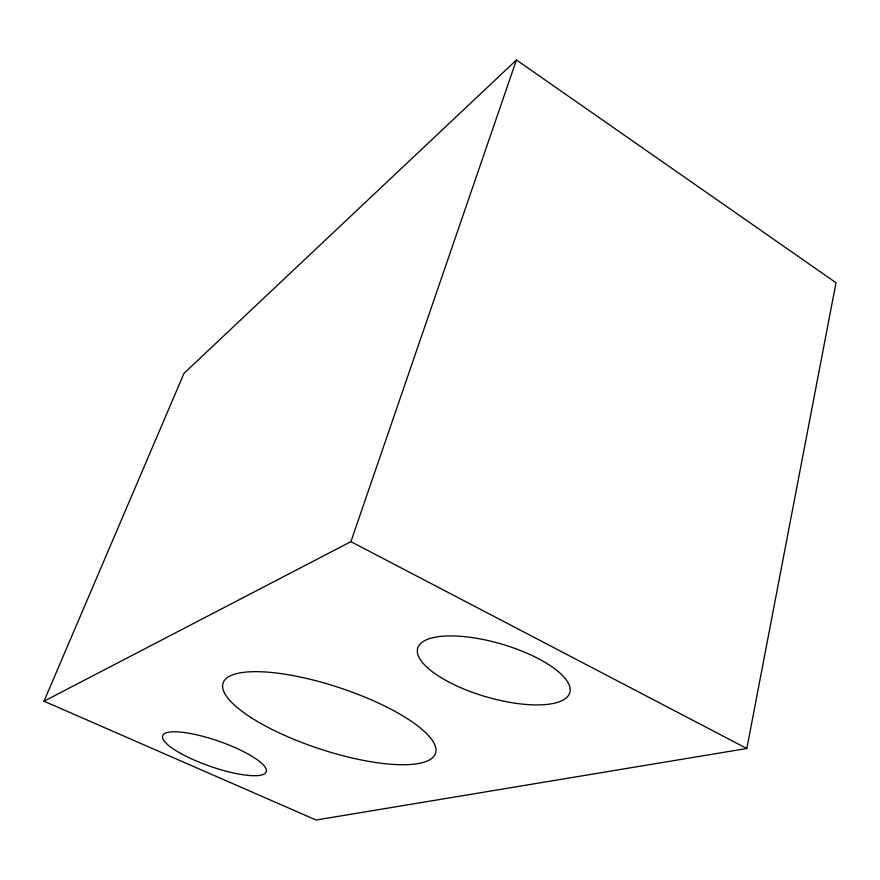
<?xml version="1.0" encoding="UTF-8"?>
<svg xmlns="http://www.w3.org/2000/svg" width="880" height="880" viewBox="0 0 880 880"><rect width="100%" height="100%" fill="white"/><g stroke="black" fill="none" stroke-linecap="round" stroke-linejoin="round"><path stroke-width="1.32" d="M746.823 748.495L836 282.744L516.439 59.972L184.041 373.296L44 701.217L316.14 820.028L746.823 748.495L350.911 541.651L44 701.217M350.911 541.651L516.439 59.972M447.81 681.483A79.222 27.478 16.3 0 0 569.646 693.11A79.222 27.478 16.3 0 0 463.848 636.592A79.222 27.478 16.3 0 0 447.81 681.483M180.741 753.445A54.857 13.277 19.2 0 0 265.54 772.959A54.857 13.277 19.2 0 0 196.977 734.877A54.857 13.277 19.2 0 0 180.741 753.445M251.427 717.816A111.87 32.142 18.3 0 0 431.409 758.681A111.87 32.142 18.3 0 0 305.129 678.095A111.87 32.142 18.3 0 0 251.427 717.816"/></g></svg>
